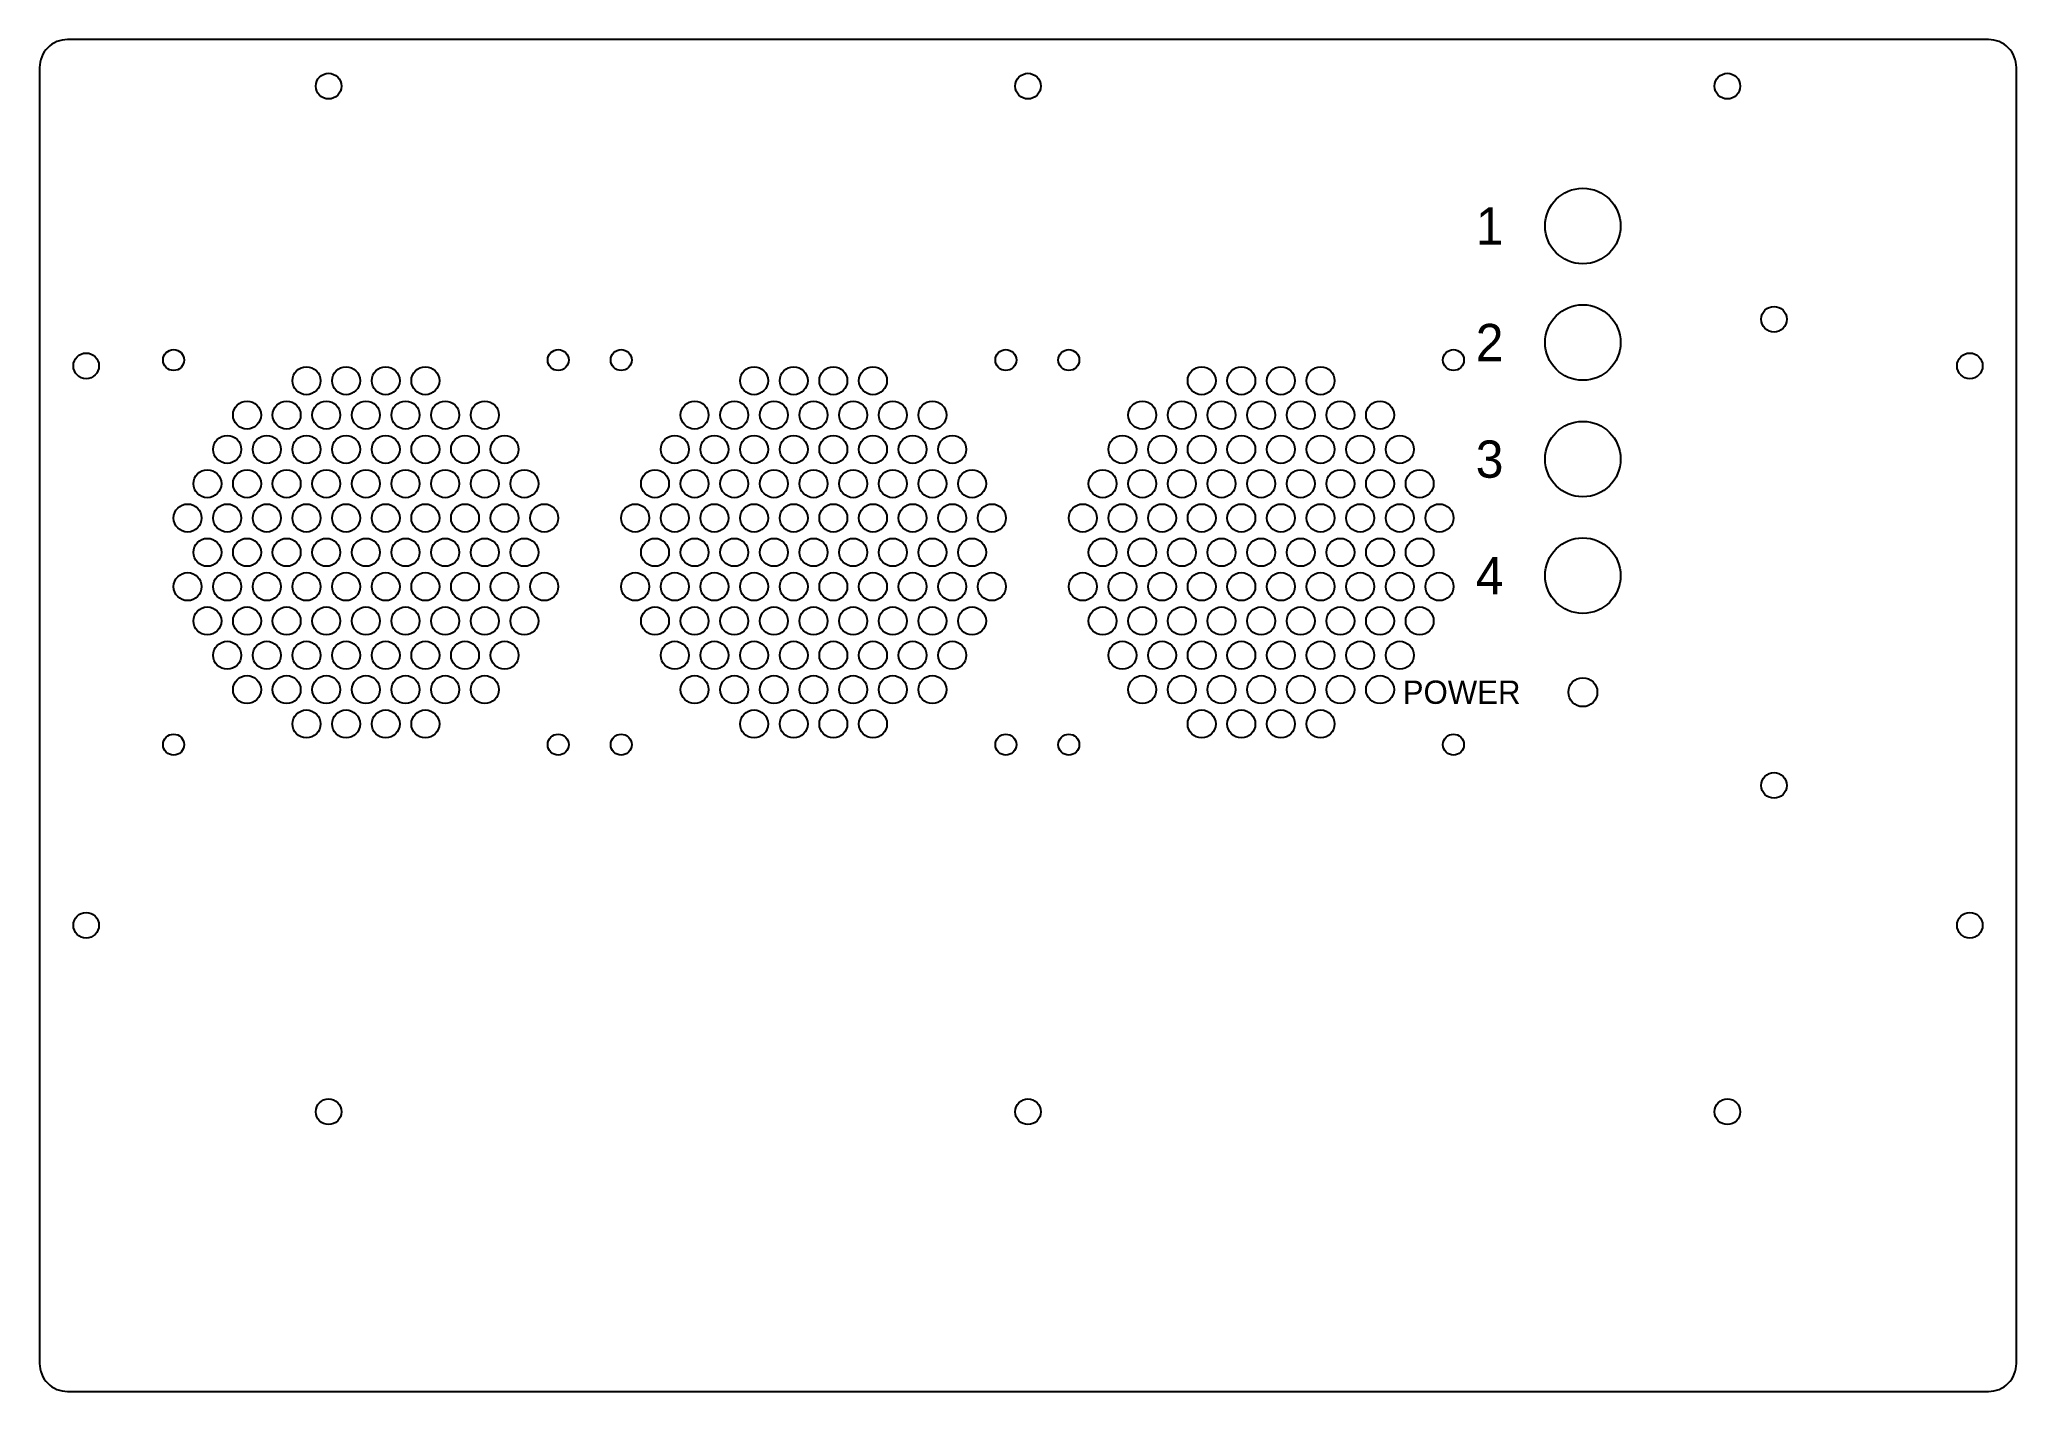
# Model space of a CAD drawing. Header units: millimetres. Extents: x 0 to 424, y 0 to 290.
import ezdxf
from ezdxf.enums import TextEntityAlignment as Align

# ---------------------------------------------------------------- set-up
doc = ezdxf.new("R2010")
doc.units = ezdxf.units.MM
doc.layers.add('CUT', color=7, linetype='Continuous')
doc.layers.add('ENGRAVE', color=1, linetype='Continuous')

msp = doc.modelspace()

# ---------------------------------------------------------------- linework, layer by layer
at = {"layer": 'CUT'}
msp.add_lwpolyline([(6, 0), (418, 0, 0.414214), (424, 6), (424, 284, 0.414214), (418, 290), (6, 290, 0.414214), (0, 284), (0, 6, 0.414214)], format="xyb", close=True, dxfattribs=at)
for centre, radius in [((62, 280), 2.75), ((212, 280), 2.75), ((362, 280), 2.75), ((331, 250), 8.1), ((331, 225), 8.1), ((372, 230), 2.75), ((10, 220), 2.75), ((28.75, 221.25), 2.25), ((111.25, 221.25), 2.25), ((124.75, 221.25), 2.25), ((207.25, 221.25), 2.25), ((220.75, 221.25), 2.25), ((303.25, 221.25), 2.25), ((414, 220), 2.75), ((57.25, 216.81), 3), ((65.75, 216.81), 3), ((74.25, 216.81), 3), ((82.75, 216.81), 3), ((153.25, 216.81), 3), ((161.75, 216.81), 3), ((170.25, 216.81), 3), ((178.75, 216.81), 3), ((249.25, 216.81), 3), ((257.75, 216.81), 3), ((266.25, 216.81), 3), ((274.75, 216.81), 3), ((44.5, 209.44), 3), ((53, 209.44), 3), ((61.5, 209.44), 3), ((70, 209.44), 3), ((78.5, 209.44), 3), ((87, 209.44), 3), ((95.5, 209.44), 3), ((140.5, 209.44), 3), ((149, 209.44), 3), ((157.5, 209.44), 3), ((166, 209.44), 3), ((174.5, 209.44), 3), ((183, 209.44), 3), ((191.5, 209.44), 3), ((236.5, 209.44), 3), ((245, 209.44), 3), ((253.5, 209.44), 3), ((262, 209.44), 3), ((270.5, 209.44), 3), ((279, 209.44), 3), ((287.5, 209.44), 3), ((331, 200), 8.1), ((40.25, 202.08), 3), ((48.75, 202.08), 3), ((57.25, 202.08), 3), ((65.75, 202.08), 3), ((74.25, 202.08), 3), ((82.75, 202.08), 3), ((91.25, 202.08), 3), ((99.75, 202.08), 3), ((136.25, 202.08), 3), ((144.75, 202.08), 3), ((153.25, 202.08), 3), ((161.75, 202.08), 3), ((170.25, 202.08), 3), ((178.75, 202.08), 3), ((187.25, 202.08), 3), ((195.75, 202.08), 3), ((232.25, 202.08), 3), ((240.75, 202.08), 3), ((249.25, 202.08), 3), ((257.75, 202.08), 3), ((266.25, 202.08), 3), ((274.75, 202.08), 3), ((283.25, 202.08), 3), ((291.75, 202.08), 3), ((36, 194.72), 3), ((44.5, 194.72), 3), ((53, 194.72), 3), ((61.5, 194.72), 3), ((70, 194.72), 3), ((78.5, 194.72), 3), ((87, 194.72), 3), ((95.5, 194.72), 3), ((104, 194.72), 3), ((132, 194.72), 3), ((140.5, 194.72), 3), ((149, 194.72), 3), ((157.5, 194.72), 3), ((166, 194.72), 3), ((174.5, 194.72), 3), ((183, 194.72), 3), ((191.5, 194.72), 3), ((200, 194.72), 3), ((228, 194.72), 3), ((236.5, 194.72), 3), ((245, 194.72), 3), ((253.5, 194.72), 3), ((262, 194.72), 3), ((270.5, 194.72), 3), ((279, 194.72), 3), ((287.5, 194.72), 3), ((296, 194.72), 3), ((31.75, 187.36), 3), ((40.25, 187.36), 3), ((48.75, 187.36), 3), ((57.25, 187.36), 3), ((65.75, 187.36), 3), ((74.25, 187.36), 3), ((82.75, 187.36), 3), ((91.25, 187.36), 3), ((99.75, 187.36), 3), ((108.25, 187.36), 3), ((127.75, 187.36), 3), ((136.25, 187.36), 3), ((144.75, 187.36), 3), ((153.25, 187.36), 3), ((161.75, 187.36), 3), ((170.25, 187.36), 3), ((178.75, 187.36), 3), ((187.25, 187.36), 3), ((195.75, 187.36), 3), ((204.25, 187.36), 3), ((223.75, 187.36), 3), ((232.25, 187.36), 3), ((240.75, 187.36), 3), ((249.25, 187.36), 3), ((257.75, 187.36), 3), ((266.25, 187.36), 3), ((274.75, 187.36), 3), ((283.25, 187.36), 3), ((291.75, 187.36), 3), ((300.25, 187.36), 3), ((36, 180), 3), ((44.5, 180), 3), ((53, 180), 3), ((61.5, 180), 3), ((70, 180), 3), ((78.5, 180), 3), ((87, 180), 3), ((95.5, 180), 3), ((104, 180), 3), ((132, 180), 3), ((140.5, 180), 3), ((149, 180), 3), ((157.5, 180), 3), ((166, 180), 3), ((174.5, 180), 3), ((183, 180), 3), ((191.5, 180), 3), ((200, 180), 3), ((228, 180), 3), ((236.5, 180), 3), ((245, 180), 3), ((253.5, 180), 3), ((262, 180), 3), ((270.5, 180), 3), ((279, 180), 3), ((287.5, 180), 3), ((296, 180), 3), ((331, 175), 8.1), ((31.75, 172.64), 3), ((40.25, 172.64), 3), ((48.75, 172.64), 3), ((57.25, 172.64), 3), ((65.75, 172.64), 3), ((74.25, 172.64), 3), ((82.75, 172.64), 3), ((91.25, 172.64), 3), ((99.75, 172.64), 3), ((108.25, 172.64), 3), ((127.75, 172.64), 3), ((136.25, 172.64), 3), ((144.75, 172.64), 3), ((153.25, 172.64), 3), ((161.75, 172.64), 3), ((170.25, 172.64), 3), ((178.75, 172.64), 3), ((187.25, 172.64), 3), ((195.75, 172.64), 3), ((204.25, 172.64), 3), ((223.75, 172.64), 3), ((232.25, 172.64), 3), ((240.75, 172.64), 3), ((249.25, 172.64), 3), ((257.75, 172.64), 3), ((266.25, 172.64), 3), ((274.75, 172.64), 3), ((283.25, 172.64), 3), ((291.75, 172.64), 3), ((300.25, 172.64), 3), ((36, 165.28), 3), ((44.5, 165.28), 3), ((53, 165.28), 3), ((61.5, 165.28), 3), ((70, 165.28), 3), ((78.5, 165.28), 3), ((87, 165.28), 3), ((95.5, 165.28), 3), ((104, 165.28), 3), ((132, 165.28), 3), ((140.5, 165.28), 3), ((149, 165.28), 3), ((157.5, 165.28), 3), ((166, 165.28), 3), ((174.5, 165.28), 3), ((183, 165.28), 3), ((191.5, 165.28), 3), ((200, 165.28), 3), ((228, 165.28), 3), ((236.5, 165.28), 3), ((245, 165.28), 3), ((253.5, 165.28), 3), ((262, 165.28), 3), ((270.5, 165.28), 3), ((279, 165.28), 3), ((287.5, 165.28), 3), ((296, 165.28), 3), ((40.25, 157.92), 3), ((48.75, 157.92), 3), ((57.25, 157.92), 3), ((65.75, 157.92), 3), ((74.25, 157.92), 3), ((82.75, 157.92), 3), ((91.25, 157.92), 3), ((99.75, 157.92), 3), ((136.25, 157.92), 3), ((144.75, 157.92), 3), ((153.25, 157.92), 3), ((161.75, 157.92), 3), ((170.25, 157.92), 3), ((178.75, 157.92), 3), ((187.25, 157.92), 3), ((195.75, 157.92), 3), ((232.25, 157.92), 3), ((240.75, 157.92), 3), ((249.25, 157.92), 3), ((257.75, 157.92), 3), ((266.25, 157.92), 3), ((274.75, 157.92), 3), ((283.25, 157.92), 3), ((291.75, 157.92), 3), ((44.5, 150.56), 3), ((53, 150.56), 3), ((61.5, 150.56), 3), ((70, 150.56), 3), ((78.5, 150.56), 3), ((87, 150.56), 3), ((95.5, 150.56), 3), ((140.5, 150.56), 3), ((149, 150.56), 3), ((157.5, 150.56), 3), ((166, 150.56), 3), ((174.5, 150.56), 3), ((183, 150.56), 3), ((191.5, 150.56), 3), ((236.5, 150.56), 3), ((245, 150.56), 3), ((253.5, 150.56), 3), ((262, 150.56), 3), ((270.5, 150.56), 3), ((279, 150.56), 3), ((287.5, 150.56), 3), ((331, 150), 3.1), ((57.25, 143.19), 3), ((65.75, 143.19), 3), ((74.25, 143.19), 3), ((82.75, 143.19), 3), ((153.25, 143.19), 3), ((161.75, 143.19), 3), ((170.25, 143.19), 3), ((178.75, 143.19), 3), ((249.25, 143.19), 3), ((257.75, 143.19), 3), ((266.25, 143.19), 3), ((274.75, 143.19), 3), ((28.75, 138.75), 2.25), ((111.25, 138.75), 2.25), ((124.75, 138.75), 2.25), ((207.25, 138.75), 2.25), ((220.75, 138.75), 2.25), ((303.25, 138.75), 2.25), ((372, 130), 2.75), ((10, 100), 2.75), ((414, 100), 2.75), ((62, 60), 2.75), ((212, 60), 2.75), ((362, 60), 2.75)]:
    msp.add_circle(centre, radius, dxfattribs=at)

# ---------------------------------------------------------------- texts
at = {"layer": 'ENGRAVE'}
for s, height, p in [('1', 8, (311, 250)), ('2', 8, (311, 225)), ('3', 8, (311, 200)), ('4', 8, (311, 175)), ('POWER', 5, (305, 150))]:
    msp.add_text(s, height=height, dxfattribs=at).set_placement(p, align=Align.MIDDLE_CENTER)

doc.saveas('drawing.dxf')
